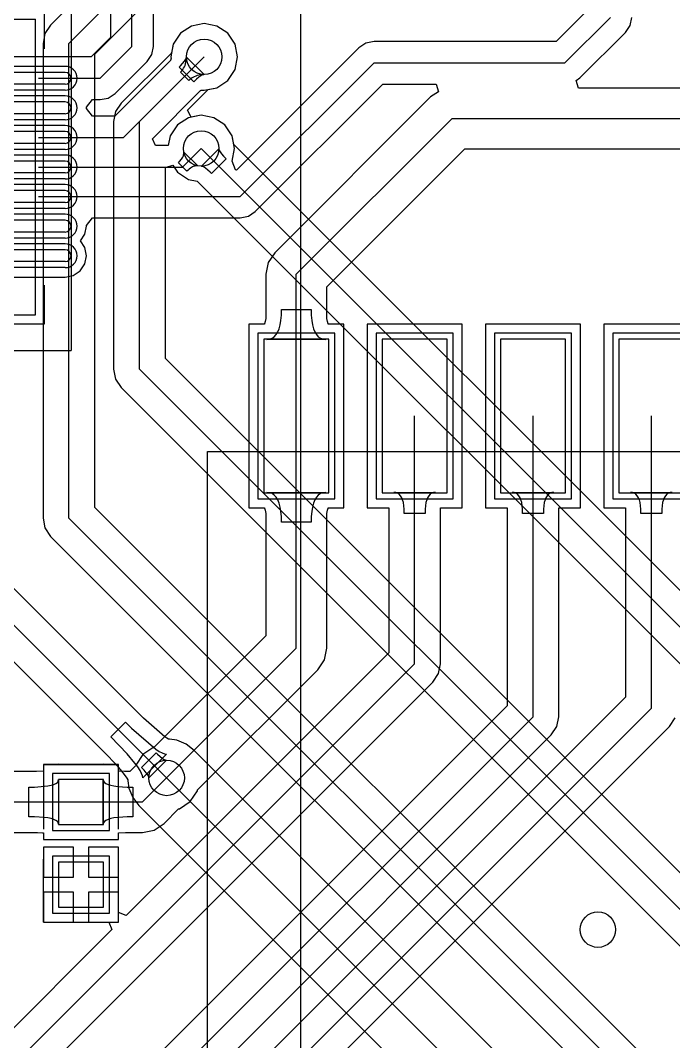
# Model space of a CAD drawing. Header units: millimetres. Extents: x 79 to 123, y 34 to 143.
# Drawn here: x 97.45 to 108.49, y 88.38 to 105.65 of the extents above; entities that cross this region are included whole.
import ezdxf

# ---------------------------------------------------------------- set-up
doc = ezdxf.new("R2010")
doc.units = ezdxf.units.MM
for name, color, linetype in [('BottomLayer', 5, 'Continuous'), ('BottomOverlay', 54, 'Continuous'), ('Mechanical13', 56, 'Continuous'), ('Mechanical15', 56, 'Continuous'), ('MultiLayer', 9, 'Continuous'), ('TopLayer', 1, 'Continuous'), ('TopOverlay', 2, 'Continuous'), ('TopPaste', 8, 'Continuous'), ('TopSolder', 216, 'Continuous')]:
    doc.layers.add(name, color=color, linetype=linetype)

# ---------------------------------------------------------------- blocks, each defined once
blk = doc.blocks.new('18650____________B_1')
at = {"layer": 'BottomOverlay'}
blk.add_line((16.054, 22), (76.531, 22), dxfattribs=at)
blk = doc.blocks.new('C0603_14')
at = {"layer": 'TopLayer'}
for p, q in [((-0.356, 0.559), (-0.356, -0.203)), ((0.406, 0.559), (-0.356, 0.559)), ((0.406, -0.203), (0.406, 0.559)), ((1.041, 0.559), (1.041, -0.203)), ((1.803, 0.559), (1.041, 0.559)), ((1.803, -0.203), (1.803, 0.559)), ((-0.356, -0.203), (0.406, -0.203)), ((1.041, -0.203), (1.803, -0.203))]:
    blk.add_line(p, q, dxfattribs=at)
at = {"layer": 'TopOverlay'}
for p, q in [((-0.61, 0.813), (0.457, 0.813)), ((-0.61, 0.813), (-0.61, -0.457)), ((2.032, 0.813), (0.965, 0.813)), ((2.057, 0.813), (2.057, -0.457)), ((-0.61, -0.457), (0.457, -0.457)), ((0.965, -0.457), (2.032, -0.457))]:
    blk.add_line(p, q, dxfattribs=at)
at = {"layer": 'TopPaste'}
for p, q in [((-0.356, 0.559), (-0.356, -0.203)), ((0.406, 0.559), (-0.356, 0.559)), ((0.406, -0.203), (0.406, 0.559)), ((1.041, 0.559), (1.041, -0.203)), ((1.803, 0.559), (1.041, 0.559)), ((1.803, -0.203), (1.803, 0.559)), ((-0.356, -0.203), (0.406, -0.203)), ((1.041, -0.203), (1.803, -0.203))]:
    blk.add_line(p, q, dxfattribs=at)
at = {"layer": 'TopSolder'}
for p, q in [((-0.457, 0.66), (-0.457, -0.305)), ((0.508, 0.66), (-0.457, 0.66)), ((0.508, -0.305), (0.508, 0.66)), ((0.94, 0.66), (0.94, -0.305)), ((1.905, 0.66), (0.94, 0.66)), ((1.905, -0.305), (1.905, 0.66)), ((-0.457, -0.305), (0.508, -0.305)), ((0.94, -0.305), (1.905, -0.305))]:
    blk.add_line(p, q, dxfattribs=at)
blk = doc.blocks.new('ESP_07_54')
at = {"layer": 'TopLayer'}
for p, q in [((-2.3, -7.45), (-2.3, -8.55)), ((0.3, -8.55), (0.3, -7.45)), ((-2.3, -8.55), (0.3, -8.55)), ((0.3, -9.45), (-2.3, -9.45)), ((-2.3, -9.45), (-2.3, -10.55)), ((0.3, -10.55), (0.3, -9.45)), ((-2.3, -10.55), (0.3, -10.55)), ((0.3, -11.45), (-2.3, -11.45)), ((-2.3, -11.45), (-2.3, -12.55)), ((0.3, -12.55), (0.3, -11.45)), ((-2.3, -12.55), (0.3, -12.55)), ((0.3, -13.45), (-2.3, -13.45)), ((-2.3, -13.45), (-2.3, -14.55)), ((0.3, -14.55), (0.3, -13.45)), ((-2.3, -14.55), (0.3, -14.55))]:
    blk.add_line(p, q, dxfattribs=at)
at = {"layer": 'TopOverlay'}
for p, q in [((-0.4, -15.5), (-0.4, 5.7)), ((15.6, -15.5), (-0.4, -15.5))]:
    blk.add_line(p, q, dxfattribs=at)
at = {"layer": 'TopPaste'}
for p, q in [((-2.3, -7.45), (-2.3, -8.55)), ((0.3, -8.55), (0.3, -7.45)), ((-2.3, -8.55), (0.3, -8.55)), ((0.3, -9.45), (-2.3, -9.45)), ((-2.3, -9.45), (-2.3, -10.55)), ((0.3, -10.55), (0.3, -9.45)), ((-2.3, -10.55), (0.3, -10.55)), ((0.3, -11.45), (-2.3, -11.45)), ((-2.3, -11.45), (-2.3, -12.55)), ((0.3, -12.55), (0.3, -11.45)), ((-2.3, -12.55), (0.3, -12.55)), ((0.3, -13.45), (-2.3, -13.45)), ((-2.3, -13.45), (-2.3, -14.55)), ((0.3, -14.55), (0.3, -13.45)), ((-2.3, -14.55), (0.3, -14.55))]:
    blk.add_line(p, q, dxfattribs=at)
at = {"layer": 'TopSolder'}
for p, q in [((-2.402, -7.348), (-2.402, -8.652)), ((0.402, -8.652), (0.402, -7.348)), ((-2.402, -8.652), (0.402, -8.652)), ((0.402, -9.348), (-2.402, -9.348)), ((-2.402, -9.348), (-2.402, -10.652)), ((0.402, -10.652), (0.402, -9.348)), ((-2.402, -10.652), (0.402, -10.652)), ((0.402, -11.348), (-2.402, -11.348)), ((-2.402, -11.348), (-2.402, -12.652)), ((0.402, -12.652), (0.402, -11.348)), ((-2.402, -12.652), (0.402, -12.652)), ((0.402, -13.348), (-2.402, -13.348)), ((-2.402, -13.348), (-2.402, -14.652)), ((0.402, -14.652), (0.402, -13.348)), ((-2.402, -14.652), (0.402, -14.652))]:
    blk.add_line(p, q, dxfattribs=at)
blk = doc.blocks.new('__2102_59')
at = {"layer": 'Mechanical13'}
for p, q in [((2.5, 2.525), (-2.5, 2.525)), ((-2.5, -2.475), (-2.5, 2.525)), ((2.5, -2.475), (2.5, 2.525)), ((-2.5, -2.475), (2.5, -2.475))]:
    blk.add_line(p, q, dxfattribs=at)
blk.add_circle((-1.6, 1.625), 0.5, dxfattribs=at)
at = {"layer": 'Mechanical15'}
for p, q in [((-3.1, 3.125), (3.1, 3.125)), ((-3.1, -3.075), (-3.1, 3.125)), ((3.1, -3.075), (3.1, 3.125)), ((0, -0.475), (0, 0.525)), ((0.5, 0.025), (-0.5, 0.025)), ((-3.1, -3.075), (3.1, -3.075))]:
    blk.add_line(p, q, dxfattribs=at)
at = {"layer": 'TopLayer'}
for p, q in [((-1.6, 3.025), (-1.6, 2.125)), ((-1.4, 3.025), (-1.4, 2.125)), ((-1.1, 3.025), (-1.1, 2.125)), ((-0.9, 3.025), (-0.9, 2.125)), ((-0.6, 3.025), (-0.6, 2.125)), ((-0.4, 3.025), (-0.4, 2.125)), ((-0.1, 3.025), (-0.1, 2.125)), ((0.1, 3.025), (0.1, 2.125)), ((0.4, 3.025), (0.4, 2.125)), ((0.6, 3.025), (0.6, 2.125)), ((0.9, 3.025), (0.9, 2.125)), ((1.1, 3.025), (1.1, 2.125)), ((1.4, 3.025), (1.4, 2.125)), ((1.6, 3.025), (1.6, 2.125)), ((-3, 1.625), (-2.1, 1.625)), ((2.1, 1.625), (3, 1.625)), ((-3, 1.425), (-2.1, 1.425)), ((-1.5, 1.525), (-1.5, -1.475)), ((1.5, 1.525), (-1.5, 1.525)), ((1.5, -1.475), (1.5, 1.525)), ((2.1, 1.425), (3, 1.425)), ((-3, 1.125), (-2.1, 1.125)), ((2.1, 1.125), (3, 1.125)), ((-3, 0.925), (-2.1, 0.925)), ((2.1, 0.925), (3, 0.925)), ((-3, 0.625), (-2.1, 0.625)), ((2.1, 0.625), (3, 0.625)), ((-3, 0.425), (-2.1, 0.425)), ((2.1, 0.425), (3, 0.425)), ((-3, 0.125), (-2.1, 0.125)), ((2.1, 0.125), (3, 0.125)), ((-3, -0.075), (-2.1, -0.075)), ((2.1, -0.075), (3, -0.075)), ((-3, -0.375), (-2.1, -0.375)), ((2.1, -0.375), (3, -0.375)), ((-3, -0.575), (-2.1, -0.575)), ((2.1, -0.575), (3, -0.575)), ((-3, -0.875), (-2.1, -0.875)), ((2.1, -0.875), (3, -0.875)), ((-3, -1.075), (-2.1, -1.075)), ((2.1, -1.075), (3, -1.075)), ((-3, -1.375), (-2.1, -1.375)), ((2.1, -1.375), (3, -1.375)), ((-1.5, -1.475), (1.5, -1.475)), ((-3, -1.575), (-2.1, -1.575)), ((2.1, -1.575), (3, -1.575)), ((-1.6, -2.075), (-1.6, -2.975)), ((-1.4, -2.075), (-1.4, -2.975)), ((-1.1, -2.075), (-1.1, -2.975)), ((-0.9, -2.075), (-0.9, -2.975)), ((-0.6, -2.075), (-0.6, -2.975)), ((-0.4, -2.075), (-0.4, -2.975)), ((-0.1, -2.075), (-0.1, -2.975)), ((0.1, -2.075), (0.1, -2.975)), ((0.4, -2.075), (0.4, -2.975)), ((0.6, -2.075), (0.6, -2.975)), ((0.9, -2.075), (0.9, -2.975)), ((1.1, -2.075), (1.1, -2.975)), ((1.4, -2.075), (1.4, -2.975)), ((1.6, -2.075), (1.6, -2.975))]:
    blk.add_line(p, q, dxfattribs=at)
for centre, start, end in [((-1.5, 3.025), 0, 180), ((-1, 3.025), 0, 180), ((-0.5, 3.025), 0, 180), ((0, 3.025), 0, 180), ((0.5, 3.025), 0, 180), ((1, 3.025), 0, 180), ((1.5, 3.025), 0, 180), ((-1.5, 2.125), 180, 0), ((-1, 2.125), 180, 0), ((-0.5, 2.125), 180, 0), ((0, 2.125), 180, 0), ((0.5, 2.125), 180, 0), ((1, 2.125), 180, 0), ((1.5, 2.125), 180, 0), ((-3, 1.525), 90, 270), ((-2.1, 1.525), 270, 90), ((2.1, 1.525), 90, 270), ((3, 1.525), 270, 90), ((-3, 1.025), 90, 270), ((-2.1, 1.025), 270, 90), ((2.1, 1.025), 90, 270), ((3, 1.025), 270, 90), ((-3, 0.525), 90, 270), ((-2.1, 0.525), 270, 90), ((2.1, 0.525), 90, 270), ((3, 0.525), 270, 90), ((-3, 0.025), 90, 270), ((-2.1, 0.025), 270, 90), ((2.1, 0.025), 90, 270), ((3, 0.025), 270, 90), ((-3, -0.475), 90, 270), ((-2.1, -0.475), 270, 90), ((2.1, -0.475), 90, 270), ((3, -0.475), 270, 90), ((-3, -0.975), 90, 270), ((-2.1, -0.975), 270, 90), ((2.1, -0.975), 90, 270), ((3, -0.975), 270, 90), ((-3, -1.475), 90, 270), ((-2.1, -1.475), 270, 90), ((2.1, -1.475), 90, 270), ((3, -1.475), 270, 90), ((-1.5, -2.075), 0, 180), ((-1, -2.075), 0, 180), ((-0.5, -2.075), 0, 180), ((0, -2.075), 0, 180), ((0.5, -2.075), 0, 180), ((1, -2.075), 0, 180), ((1.5, -2.075), 0, 180), ((-1.5, -2.975), 180, 0), ((-1, -2.975), 180, 0), ((-0.5, -2.975), 180, 0), ((0, -2.975), 180, 0), ((0.5, -2.975), 180, 0), ((1, -2.975), 180, 0), ((1.5, -2.975), 180, 0)]:
    blk.add_arc(centre, 0.1, start, end, dxfattribs=at)
at = {"layer": 'TopOverlay'}
for p, q in [((-2, 2.675), (-2.65, 2.675)), ((-2.65, 2.025), (-2.65, 2.675)), ((2.65, 2.675), (2, 2.675)), ((2.65, 2.025), (2.65, 2.675)), ((-2.65, -2.625), (-2.65, -1.975)), ((2.65, -2.625), (2.65, -1.975)), ((-2, -2.625), (-2.65, -2.625)), ((2.65, -2.625), (2, -2.625))]:
    blk.add_line(p, q, dxfattribs=at)
blk.add_circle((-3.3, 2.525), 0.125, dxfattribs=at)
at = {"layer": 'TopPaste'}
for p, q in [((-1.6, 3.025), (-1.6, 2.125)), ((-1.4, 3.025), (-1.4, 2.125)), ((-1.1, 3.025), (-1.1, 2.125)), ((-0.9, 3.025), (-0.9, 2.125)), ((-0.6, 3.025), (-0.6, 2.125)), ((-0.4, 3.025), (-0.4, 2.125)), ((-0.1, 3.025), (-0.1, 2.125)), ((0.1, 3.025), (0.1, 2.125)), ((0.4, 3.025), (0.4, 2.125)), ((0.6, 3.025), (0.6, 2.125)), ((0.9, 3.025), (0.9, 2.125)), ((1.1, 3.025), (1.1, 2.125)), ((1.4, 3.025), (1.4, 2.125)), ((1.6, 3.025), (1.6, 2.125)), ((-3, 1.625), (-2.1, 1.625)), ((2.1, 1.625), (3, 1.625)), ((-3, 1.425), (-2.1, 1.425)), ((-1.5, 1.525), (-1.5, -1.475)), ((1.5, 1.525), (-1.5, 1.525)), ((1.5, -1.475), (1.5, 1.525)), ((2.1, 1.425), (3, 1.425)), ((-3, 1.125), (-2.1, 1.125)), ((2.1, 1.125), (3, 1.125)), ((-3, 0.925), (-2.1, 0.925)), ((2.1, 0.925), (3, 0.925)), ((-3, 0.625), (-2.1, 0.625)), ((2.1, 0.625), (3, 0.625)), ((-3, 0.425), (-2.1, 0.425)), ((2.1, 0.425), (3, 0.425)), ((-3, 0.125), (-2.1, 0.125)), ((2.1, 0.125), (3, 0.125)), ((-3, -0.075), (-2.1, -0.075)), ((2.1, -0.075), (3, -0.075)), ((-3, -0.375), (-2.1, -0.375)), ((2.1, -0.375), (3, -0.375)), ((-3, -0.575), (-2.1, -0.575)), ((2.1, -0.575), (3, -0.575)), ((-3, -0.875), (-2.1, -0.875)), ((2.1, -0.875), (3, -0.875)), ((-3, -1.075), (-2.1, -1.075)), ((2.1, -1.075), (3, -1.075)), ((-3, -1.375), (-2.1, -1.375)), ((2.1, -1.375), (3, -1.375)), ((-1.5, -1.475), (1.5, -1.475)), ((-3, -1.575), (-2.1, -1.575)), ((2.1, -1.575), (3, -1.575)), ((-1.6, -2.075), (-1.6, -2.975)), ((-1.4, -2.075), (-1.4, -2.975)), ((-1.1, -2.075), (-1.1, -2.975)), ((-0.9, -2.075), (-0.9, -2.975)), ((-0.6, -2.075), (-0.6, -2.975)), ((-0.4, -2.075), (-0.4, -2.975)), ((-0.1, -2.075), (-0.1, -2.975)), ((0.1, -2.075), (0.1, -2.975)), ((0.4, -2.075), (0.4, -2.975)), ((0.6, -2.075), (0.6, -2.975)), ((0.9, -2.075), (0.9, -2.975)), ((1.1, -2.075), (1.1, -2.975)), ((1.4, -2.075), (1.4, -2.975)), ((1.6, -2.075), (1.6, -2.975))]:
    blk.add_line(p, q, dxfattribs=at)
for centre, start, end in [((-1.5, 3.025), 0, 180), ((-1, 3.025), 0, 180), ((-0.5, 3.025), 0, 180), ((0, 3.025), 0, 180), ((0.5, 3.025), 0, 180), ((1, 3.025), 0, 180), ((1.5, 3.025), 0, 180), ((-1.5, 2.125), 180, 0), ((-1, 2.125), 180, 0), ((-0.5, 2.125), 180, 0), ((0, 2.125), 180, 0), ((0.5, 2.125), 180, 0), ((1, 2.125), 180, 0), ((1.5, 2.125), 180, 0), ((-3, 1.525), 90, 270), ((-2.1, 1.525), 270, 90), ((2.1, 1.525), 90, 270), ((3, 1.525), 270, 90), ((-3, 1.025), 90, 270), ((-2.1, 1.025), 270, 90), ((2.1, 1.025), 90, 270), ((3, 1.025), 270, 90), ((-3, 0.525), 90, 270), ((-2.1, 0.525), 270, 90), ((2.1, 0.525), 90, 270), ((3, 0.525), 270, 90), ((-3, 0.025), 90, 270), ((-2.1, 0.025), 270, 90), ((2.1, 0.025), 90, 270), ((3, 0.025), 270, 90), ((-3, -0.475), 90, 270), ((-2.1, -0.475), 270, 90), ((2.1, -0.475), 90, 270), ((3, -0.475), 270, 90), ((-3, -0.975), 90, 270), ((-2.1, -0.975), 270, 90), ((2.1, -0.975), 90, 270), ((3, -0.975), 270, 90), ((-3, -1.475), 90, 270), ((-2.1, -1.475), 270, 90), ((2.1, -1.475), 90, 270), ((3, -1.475), 270, 90), ((-1.5, -2.075), 0, 180), ((-1, -2.075), 0, 180), ((-0.5, -2.075), 0, 180), ((0, -2.075), 0, 180), ((0.5, -2.075), 0, 180), ((1, -2.075), 0, 180), ((1.5, -2.075), 0, 180), ((-1.5, -2.975), 180, 0), ((-1, -2.975), 180, 0), ((-0.5, -2.975), 180, 0), ((0, -2.975), 180, 0), ((0.5, -2.975), 180, 0), ((1, -2.975), 180, 0), ((1.5, -2.975), 180, 0)]:
    blk.add_arc(centre, 0.1, start, end, dxfattribs=at)
at = {"layer": 'TopSolder'}
for p, q in [((-1.702, 3.025), (-1.702, 2.125)), ((-1.298, 3.025), (-1.298, 2.125)), ((-1.202, 3.025), (-1.202, 2.125)), ((-0.798, 3.025), (-0.798, 2.125)), ((-0.702, 3.025), (-0.702, 2.125)), ((-0.298, 3.025), (-0.298, 2.125)), ((-0.202, 3.025), (-0.202, 2.125)), ((0.202, 3.025), (0.202, 2.125)), ((0.298, 3.025), (0.298, 2.125)), ((0.702, 3.025), (0.702, 2.125)), ((0.798, 3.025), (0.798, 2.125)), ((1.202, 3.025), (1.202, 2.125)), ((1.298, 3.025), (1.298, 2.125)), ((1.702, 3.025), (1.702, 2.125)), ((-3, 1.727), (-2.1, 1.727)), ((2.1, 1.727), (3, 1.727)), ((-1.602, 1.627), (-1.602, -1.576)), ((1.602, 1.627), (-1.602, 1.627)), ((1.602, -1.576), (1.602, 1.627)), ((-3, 1.324), (-2.1, 1.324)), ((-3, 1.227), (-2.1, 1.227)), ((2.1, 1.324), (3, 1.324)), ((2.1, 1.227), (3, 1.227)), ((-3, 0.824), (-2.1, 0.824)), ((-3, 0.727), (-2.1, 0.727)), ((2.1, 0.824), (3, 0.824)), ((2.1, 0.727), (3, 0.727)), ((-3, 0.324), (-2.1, 0.324)), ((-3, 0.227), (-2.1, 0.227)), ((2.1, 0.324), (3, 0.324)), ((2.1, 0.227), (3, 0.227)), ((-3, -0.176), (-2.1, -0.176)), ((-3, -0.273), (-2.1, -0.273)), ((2.1, -0.176), (3, -0.176)), ((2.1, -0.273), (3, -0.273)), ((-3, -0.676), (-2.1, -0.676)), ((2.1, -0.676), (3, -0.676)), ((-3, -0.773), (-2.1, -0.773)), ((2.1, -0.773), (3, -0.773)), ((-3, -1.176), (-2.1, -1.176)), ((2.1, -1.176), (3, -1.176)), ((-3, -1.273), (-2.1, -1.273)), ((2.1, -1.273), (3, -1.273)), ((-3, -1.676), (-2.1, -1.676)), ((-1.602, -1.576), (1.602, -1.576)), ((2.1, -1.676), (3, -1.676)), ((-1.702, -2.075), (-1.702, -2.975)), ((-1.298, -2.075), (-1.298, -2.975)), ((-1.202, -2.075), (-1.202, -2.975)), ((-0.798, -2.075), (-0.798, -2.975)), ((-0.702, -2.075), (-0.702, -2.975)), ((-0.298, -2.075), (-0.298, -2.975)), ((-0.202, -2.075), (-0.202, -2.975)), ((0.202, -2.075), (0.202, -2.975)), ((0.298, -2.075), (0.298, -2.975)), ((0.702, -2.075), (0.702, -2.975)), ((0.798, -2.075), (0.798, -2.975)), ((1.202, -2.075), (1.202, -2.975)), ((1.298, -2.075), (1.298, -2.975)), ((1.702, -2.075), (1.702, -2.975))]:
    blk.add_line(p, q, dxfattribs=at)
for centre, start, end in [((-1.5, 3.025), 0, 180), ((-1, 3.025), 0, 180), ((-0.5, 3.025), 0, 180), ((0, 3.025), 0, 180), ((0.5, 3.025), 0, 180), ((1, 3.025), 0, 180), ((1.5, 3.025), 0, 180), ((-1.5, 2.125), 180, 0), ((-1, 2.125), 180, 0), ((-0.5, 2.125), 180, 0), ((0, 2.125), 180, 0), ((0.5, 2.125), 180, 0), ((1, 2.125), 180, 0), ((1.5, 2.125), 180, 0), ((-3, 1.525), 90, 270), ((-2.1, 1.525), 270, 90), ((2.1, 1.525), 90, 270), ((3, 1.525), 270, 90), ((-3, 1.025), 90, 270), ((-2.1, 1.025), 270, 90), ((2.1, 1.025), 90, 270), ((3, 1.025), 270, 90), ((-3, 0.525), 90, 270), ((-2.1, 0.525), 270, 90), ((2.1, 0.525), 90, 270), ((3, 0.525), 270, 90), ((-3, 0.025), 90, 270), ((-2.1, 0.025), 270, 90), ((2.1, 0.025), 90, 270), ((3, 0.025), 270, 90), ((-3, -0.475), 90, 270), ((-2.1, -0.475), 270, 90), ((2.1, -0.475), 90, 270), ((3, -0.475), 270, 90), ((-3, -0.975), 90, 270), ((-2.1, -0.975), 270, 90), ((2.1, -0.975), 90, 270), ((3, -0.975), 270, 90), ((-3, -1.475), 90, 270), ((-2.1, -1.475), 270, 90), ((2.1, -1.475), 90, 270), ((3, -1.475), 270, 90), ((-1.5, -2.075), 0, 180), ((-1, -2.075), 0, 180), ((-0.5, -2.075), 0, 180), ((0, -2.075), 0, 180), ((0.5, -2.075), 0, 180), ((1, -2.075), 0, 180), ((1.5, -2.075), 0, 180), ((-1.5, -2.975), 180, 0), ((-1, -2.975), 180, 0), ((-0.5, -2.975), 180, 0), ((0, -2.975), 180, 0), ((0.5, -2.975), 180, 0), ((1, -2.975), 180, 0), ((1.5, -2.975), 180, 0)]:
    blk.add_arc(centre, 0.202, start, end, dxfattribs=at)

msp = doc.modelspace()

# ---------------------------------------------------------------- linework, layer by layer
at = {"layer": 'BottomLayer'}
for p, q in [((99.664, 107.267), (97.963, 105.567)), ((98.273, 105.258), (100.228, 107.213)), ((98.71, 105.076), (100.295, 106.661)), ((97.963, 105.567), (97.868, 105.425)), ((100.342, 105.551), (100.159, 105.428)), ((100.559, 105.594), (100.342, 105.551)), ((100.775, 105.551), (100.559, 105.594)), ((100.958, 105.428), (100.775, 105.551)), ((97.868, 105.425), (97.835, 105.258)), ((100.159, 105.428), (100.037, 105.245)), ((101.08, 105.245), (100.958, 105.428)), ((97.835, 105.258), (97.835, 97.231)), ((98.273, 97.231), (98.273, 105.258)), ((100.037, 105.245), (100.008, 105.099)), ((101.123, 105.029), (101.08, 105.245)), ((98.71, 97.412), (98.71, 105.076)), ((99.994, 105.083), (99.157, 104.246)), ((99.466, 103.937), (100.559, 105.029)), ((100.008, 105.099), (99.994, 105.083)), ((100.239, 104.975), (100.248, 104.99)), ((100.248, 104.99), (100.254, 105.003)), ((100.254, 105.003), (100.257, 105.015)), ((100.257, 105.015), (100.259, 105.026)), ((100.259, 105.026), (100.556, 104.729)), ((101.08, 104.813), (101.123, 105.029)), ((100.135, 104.853), (100.159, 104.877)), ((100.383, 104.606), (100.135, 104.853)), ((100.159, 104.877), (100.228, 104.958)), ((100.228, 104.958), (100.239, 104.975)), ((100.958, 104.63), (101.08, 104.813)), ((100.429, 104.65), (100.383, 104.606)), ((100.47, 104.685), (100.429, 104.65)), ((100.488, 104.698), (100.47, 104.685)), ((100.504, 104.71), (100.488, 104.698)), ((100.519, 104.718), (100.504, 104.71)), ((100.533, 104.724), (100.519, 104.718)), ((100.545, 104.728), (100.533, 104.724)), ((100.556, 104.729), (100.545, 104.728)), ((100.276, 104.128), (100.625, 104.477)), ((100.625, 104.477), (100.626, 104.478)), ((100.626, 104.478), (100.775, 104.507)), ((100.775, 104.507), (100.958, 104.63)), ((99.157, 104.246), (99.062, 104.104)), ((100.339, 104.011), (100.276, 104.128)), ((99.062, 104.104), (99.029, 103.937)), ((100.508, 104.044), (100.339, 104.011)), ((100.724, 104.001), (100.508, 104.044)), ((100.907, 103.879), (100.724, 104.001)), ((99.029, 103.937), (99.029, 99.746)), ((99.466, 99.746), (99.466, 103.937)), ((101.03, 103.696), (100.907, 103.879)), ((101.059, 103.547), (101.03, 103.696)), ((100.508, 103.48), (116.154, 87.833)), ((100.511, 103.18), (100.808, 103.477)), ((100.808, 103.477), (100.809, 103.466)), ((100.809, 103.466), (100.813, 103.454)), ((100.813, 103.454), (100.819, 103.44)), ((100.819, 103.44), (100.827, 103.425)), ((100.827, 103.425), (100.838, 103.409)), ((101.06, 103.546), (101.059, 103.547)), ((116.463, 88.142), (101.06, 103.546)), ((100.931, 103.304), (100.684, 103.056)), ((100.838, 103.409), (100.852, 103.391)), ((100.852, 103.391), (100.887, 103.35)), ((100.887, 103.35), (100.931, 103.304)), ((99.904, 103.158), (100.031, 103.196)), ((99.904, 99.927), (99.904, 103.158)), ((100.031, 103.196), (100.108, 103.08)), ((100.108, 103.08), (100.292, 102.958)), ((100.521, 103.178), (100.511, 103.18)), ((100.533, 103.175), (100.521, 103.178)), ((100.547, 103.169), (100.533, 103.175)), ((100.562, 103.16), (100.547, 103.169)), ((100.579, 103.149), (100.562, 103.16)), ((100.66, 103.08), (100.579, 103.149)), ((100.684, 103.056), (100.66, 103.08)), ((100.292, 102.958), (100.438, 102.929)), ((100.438, 102.929), (100.454, 102.915)), ((100.454, 102.915), (115.717, 87.652)), ((99.534, 93.845), (93.249, 100.13)), ((92.812, 99.949), (99.924, 92.837)), ((114.533, 85.298), (99.904, 99.927)), ((92.502, 99.64), (98.892, 93.25)), ((99.029, 99.746), (99.062, 99.578)), ((99.466, 99.746), (114.224, 84.988)), ((99.062, 99.578), (99.157, 99.437)), ((99.157, 99.437), (113.786, 84.807)), ((108.361, 87.761), (98.71, 97.412)), ((97.835, 97.231), (97.868, 97.064)), ((98.273, 97.231), (108.052, 87.452)), ((97.868, 97.064), (97.963, 96.922)), ((97.963, 96.922), (107.614, 87.271)), ((98.98, 93.533), (99.227, 93.781)), ((99.227, 93.781), (99.332, 93.677)), ((99.896, 93.531), (99.534, 93.845)), ((99.332, 93.677), (99.739, 93.324)), ((99.257, 93.242), (98.98, 93.533)), ((99.93, 93.508), (99.896, 93.531)), ((99.956, 93.494), (99.93, 93.508)), ((99.957, 93.494), (99.956, 93.494)), ((99.964, 93.493), (99.957, 93.494)), ((99.971, 93.49), (99.964, 93.493)), ((100.094, 93.474), (99.971, 93.49)), ((100.253, 93.408), (100.094, 93.474)), ((98.892, 93.25), (99.064, 93.069)), ((99.388, 93.087), (99.257, 93.242)), ((99.5, 93.013), (99.748, 93.26)), ((99.739, 93.324), (99.797, 93.286)), ((99.748, 93.26), (99.772, 93.237)), ((99.797, 93.286), (99.847, 93.259)), ((99.847, 93.259), (99.889, 93.242)), ((99.889, 93.242), (99.924, 93.237)), ((100.39, 93.303), (100.253, 93.408)), ((105.8, 87.893), (100.39, 93.303)), ((99.064, 93.069), (99.185, 92.926)), ((99.437, 93.022), (99.388, 93.087)), ((99.924, 93.237), (99.524, 92.837)), ((99.921, 93.137), (99.624, 92.84)), ((99.772, 93.237), (99.853, 93.168)), ((99.853, 93.168), (99.869, 93.156)), ((99.869, 93.156), (99.884, 93.148)), ((99.884, 93.148), (99.898, 93.142)), ((99.898, 93.142), (99.91, 93.138)), ((99.91, 93.138), (99.921, 93.137)), ((99.185, 92.926), (99.224, 92.873)), ((99.475, 92.964), (99.437, 93.022)), ((99.502, 92.914), (99.475, 92.964)), ((99.545, 92.966), (99.5, 93.013)), ((99.518, 92.871), (99.502, 92.914)), ((99.579, 92.926), (99.545, 92.966)), ((99.593, 92.908), (99.579, 92.926)), ((99.604, 92.891), (99.593, 92.908)), ((99.224, 92.873), (99.252, 92.831)), ((99.252, 92.831), (99.266, 92.805)), ((99.266, 92.805), (99.267, 92.804)), ((99.267, 92.804), (99.268, 92.796)), ((99.268, 92.796), (99.27, 92.79)), ((99.27, 92.79), (99.286, 92.666)), ((99.524, 92.837), (99.518, 92.871)), ((99.613, 92.876), (99.604, 92.891)), ((99.619, 92.863), (99.613, 92.876)), ((99.622, 92.851), (99.619, 92.863)), ((99.624, 92.84), (99.622, 92.851)), ((99.924, 92.837), (105.334, 87.427)), ((99.286, 92.666), (99.352, 92.507)), ((99.352, 92.507), (99.457, 92.371)), ((99.457, 92.371), (104.674, 87.154))]:
    msp.add_line(p, q, dxfattribs=at)
for centre in [(100.559, 105.029), (100.508, 103.48), (99.924, 92.837), (107.213, 90.272)]:
    msp.add_circle(centre, 0.3, dxfattribs=at)
at = {"layer": 'MultiLayer'}
for centre in [(100.559, 105.029), (100.508, 103.48), (99.924, 92.837), (107.213, 90.272)]:
    msp.add_circle(centre, 0.3, dxfattribs=at)
at = {"layer": 'TopLayer'}
for p, q in [((98.978, 107.518), (98.978, 105.356)), ((99.339, 105.207), (99.339, 107.518)), ((99.7, 105.207), (99.7, 106.778)), ((106.993, 105.776), (106.505, 105.288)), ((106.655, 104.927), (107.424, 105.697)), ((107.758, 105.559), (107.785, 105.697)), ((100.342, 105.551), (100.159, 105.428)), ((100.559, 105.594), (100.342, 105.551)), ((100.775, 105.551), (100.559, 105.594)), ((100.958, 105.428), (100.775, 105.551)), ((107.68, 105.442), (107.758, 105.559)), ((98.978, 105.356), (98.65, 105.028)), ((100.159, 105.428), (100.037, 105.245)), ((101.08, 105.245), (100.958, 105.428)), ((106.91, 104.672), (107.68, 105.442)), ((98.799, 104.667), (99.339, 105.207)), ((99.673, 105.069), (99.7, 105.207)), ((100.037, 105.245), (99.994, 105.029)), ((101.123, 105.029), (101.08, 105.245)), ((103.174, 105.183), (101.107, 103.116)), ((103.291, 105.261), (103.174, 105.183)), ((103.429, 105.288), (103.291, 105.261)), ((106.505, 105.288), (103.429, 105.288)), ((98.65, 105.028), (97.309, 105.028)), ((99.196, 103.667), (100.559, 105.029)), ((99.595, 104.952), (99.673, 105.069)), ((99.993, 104.979), (99.991, 104.974)), ((99.995, 104.985), (99.993, 104.979)), ((99.994, 105.029), (99.999, 105.004)), ((99.997, 104.992), (99.995, 104.985)), ((99.998, 105), (99.997, 104.992)), ((99.999, 105.004), (99.998, 105)), ((100.255, 104.967), (100.258, 104.996)), ((100.258, 104.996), (100.259, 105.026)), ((100.259, 105.026), (100.556, 104.729)), ((101.08, 104.813), (101.123, 105.029)), ((99.988, 104.969), (99.047, 104.028)), ((99.055, 104.412), (99.595, 104.952)), ((99.989, 104.97), (99.988, 104.969)), ((99.991, 104.974), (99.989, 104.97)), ((100.18, 104.793), (100.196, 104.814)), ((100.196, 104.814), (100.211, 104.837)), ((100.211, 104.837), (100.224, 104.861)), ((100.224, 104.861), (100.235, 104.886)), ((100.235, 104.886), (100.244, 104.911)), ((100.244, 104.911), (100.25, 104.938)), ((100.25, 104.938), (100.255, 104.967)), ((100.958, 104.63), (101.08, 104.813)), ((101.168, 102.667), (103.429, 104.927)), ((103.429, 104.927), (106.655, 104.927)), ((97.759, 104.667), (98.799, 104.667)), ((100.161, 104.772), (100.18, 104.793)), ((100.302, 104.631), (100.161, 104.772)), ((100.322, 104.65), (100.302, 104.631)), ((100.344, 104.667), (100.322, 104.65)), ((100.367, 104.682), (100.344, 104.667)), ((100.39, 104.694), (100.367, 104.682)), ((100.415, 104.705), (100.39, 104.694)), ((100.441, 104.714), (100.415, 104.705)), ((100.468, 104.721), (100.441, 104.714)), ((100.496, 104.726), (100.468, 104.721)), ((100.525, 104.728), (100.496, 104.726)), ((100.556, 104.729), (100.525, 104.728)), ((106.844, 104.628), (106.91, 104.672)), ((100.5, 104.459), (100.504, 104.461)), ((100.504, 104.461), (100.509, 104.464)), ((100.509, 104.464), (100.514, 104.465)), ((100.514, 104.465), (100.521, 104.467)), ((100.521, 104.467), (100.53, 104.469)), ((100.53, 104.469), (100.534, 104.469)), ((100.534, 104.469), (100.559, 104.464)), ((100.559, 104.464), (100.775, 104.507)), ((100.775, 104.507), (100.958, 104.63)), ((101.423, 102.412), (103.578, 104.566)), ((103.578, 104.566), (104.48, 104.566)), ((104.48, 104.566), (104.519, 104.439)), ((106.883, 104.501), (106.844, 104.628)), ((108.926, 104.501), (106.883, 104.501)), ((98.568, 104.179), (98.672, 104.306)), ((98.672, 104.306), (98.799, 104.306)), ((98.799, 104.306), (98.938, 104.333)), ((98.938, 104.333), (99.055, 104.412)), ((99.685, 103.645), (100.498, 104.458)), ((100.498, 104.458), (100.5, 104.459)), ((104.386, 104.351), (101.752, 101.717)), ((104.519, 104.439), (104.386, 104.351)), ((98.57, 104.167), (98.568, 104.179)), ((98.568, 104.155), (98.57, 104.167)), ((98.672, 104.028), (98.568, 104.155)), ((99.047, 104.028), (98.672, 104.028)), ((100.292, 104.001), (100.108, 103.879)), ((100.508, 104.044), (100.292, 104.001)), ((100.724, 104.001), (100.508, 104.044)), ((100.907, 103.879), (100.724, 104.001)), ((102.116, 101.354), (104.75, 103.988)), ((104.75, 103.988), (109.677, 103.988)), ((100.108, 103.879), (99.986, 103.696)), ((101.03, 103.696), (100.907, 103.879)), ((97.759, 103.667), (99.196, 103.667)), ((99.734, 103.528), (99.685, 103.645)), ((99.986, 103.696), (99.953, 103.528)), ((101.073, 103.48), (101.03, 103.696)), ((99.953, 103.528), (99.734, 103.528)), ((100.195, 103.167), (100.508, 103.48)), ((101.03, 103.263), (101.073, 103.48)), ((102.629, 101.141), (104.962, 103.474)), ((104.962, 103.474), (108.943, 103.474)), ((100.124, 103.238), (100.144, 103.258)), ((100.144, 103.258), (100.176, 103.298)), ((100.176, 103.298), (100.189, 103.317)), ((100.189, 103.317), (100.199, 103.336)), ((100.199, 103.336), (100.207, 103.354)), ((100.207, 103.354), (100.212, 103.371)), ((100.212, 103.371), (100.215, 103.388)), ((100.216, 103.405), (100.214, 103.42)), ((100.214, 103.42), (100.449, 103.186)), ((100.215, 103.388), (100.216, 103.405)), ((101.087, 103.12), (101.03, 103.263)), ((101.03, 103.263), (101.03, 103.263)), ((97.759, 103.167), (100.195, 103.167)), ((100.266, 103.096), (100.124, 103.238)), ((100.286, 103.116), (100.266, 103.096)), ((100.307, 103.133), (100.286, 103.116)), ((100.326, 103.148), (100.307, 103.133)), ((100.345, 103.161), (100.326, 103.148)), ((100.364, 103.171), (100.345, 103.161)), ((100.382, 103.179), (100.364, 103.171)), ((100.399, 103.184), (100.382, 103.179)), ((100.416, 103.187), (100.399, 103.184)), ((100.433, 103.187), (100.416, 103.187)), ((100.449, 103.186), (100.433, 103.187)), ((101.107, 103.116), (101.087, 103.12)), ((97.759, 102.667), (101.168, 102.667)), ((101.306, 102.333), (101.423, 102.412)), ((98.568, 102.179), (98.672, 102.306)), ((98.672, 102.306), (101.168, 102.306)), ((101.168, 102.306), (101.306, 102.333)), ((98.543, 102.029), (98.57, 102.167)), ((98.57, 102.167), (98.568, 102.179)), ((98.468, 101.917), (98.543, 102.029)), ((98.543, 101.805), (98.468, 101.917)), ((98.57, 101.667), (98.543, 101.805)), ((101.752, 101.717), (101.641, 101.55)), ((98.464, 101.412), (98.543, 101.529)), ((98.543, 101.529), (98.57, 101.667)), ((101.641, 101.55), (101.602, 101.354)), ((98.347, 101.333), (98.464, 101.412)), ((101.602, 101.354), (101.602, 100.644)), ((102.116, 98.958), (102.116, 101.354)), ((97.309, 101.306), (98.209, 101.306)), ((98.209, 101.306), (98.347, 101.333)), ((102.629, 100.644), (102.629, 101.141)), ((101.863, 100.66), (101.866, 100.755)), ((101.866, 100.755), (102.366, 100.755)), ((102.366, 100.755), (102.368, 100.66)), ((101.578, 100.512), (101.312, 100.512)), ((101.312, 100.512), (101.312, 97.404)), ((101.58, 100.516), (101.578, 100.512)), ((101.59, 100.554), (101.58, 100.516)), ((101.598, 100.607), (101.59, 100.554)), ((101.602, 100.644), (101.598, 100.607)), ((101.826, 100.433), (101.843, 100.499)), ((101.843, 100.499), (101.856, 100.574)), ((101.856, 100.574), (101.863, 100.66)), ((102.368, 100.66), (102.376, 100.574)), ((102.376, 100.574), (102.388, 100.499)), ((102.388, 100.499), (102.406, 100.433)), ((102.633, 100.607), (102.629, 100.644)), ((102.642, 100.554), (102.633, 100.607)), ((102.652, 100.516), (102.642, 100.554)), ((102.653, 100.512), (102.652, 100.516)), ((102.92, 100.512), (102.653, 100.512)), ((102.92, 97.404), (102.92, 100.512)), ((104.92, 100.512), (103.312, 100.512)), ((103.312, 100.512), (103.312, 97.404)), ((104.92, 97.404), (104.92, 100.512)), ((106.92, 100.512), (105.312, 100.512)), ((105.312, 100.512), (105.312, 97.404)), ((106.92, 97.404), (106.92, 100.512)), ((108.92, 100.512), (107.312, 100.512)), ((107.312, 100.512), (107.312, 97.404)), ((101.743, 100.298), (101.776, 100.333)), ((101.776, 100.333), (101.803, 100.378)), ((101.803, 100.378), (101.826, 100.433)), ((102.406, 100.433), (102.428, 100.378)), ((102.428, 100.378), (102.456, 100.333)), ((102.456, 100.333), (102.488, 100.298)), ((101.616, 100.252), (101.663, 100.257)), ((102.616, 100.252), (101.616, 100.252)), ((101.663, 100.257), (101.706, 100.272)), ((101.706, 100.272), (101.743, 100.298)), ((102.488, 100.298), (102.526, 100.272)), ((102.526, 100.272), (102.568, 100.257)), ((102.568, 100.257), (102.616, 100.252)), ((102.116, 95.029), (102.116, 98.958)), ((104.116, 94.768), (104.116, 98.958)), ((106.116, 93.873), (106.116, 98.958)), ((108.116, 94.019), (108.116, 98.958)), ((101.663, 97.659), (101.616, 97.664)), ((101.616, 97.664), (102.616, 97.664)), ((101.706, 97.644), (101.663, 97.659)), ((101.743, 97.619), (101.706, 97.644)), ((101.776, 97.584), (101.743, 97.619)), ((101.803, 97.539), (101.776, 97.584)), ((102.456, 97.584), (102.428, 97.539)), ((102.488, 97.619), (102.456, 97.584)), ((102.526, 97.644), (102.488, 97.619)), ((102.568, 97.659), (102.526, 97.644)), ((102.616, 97.664), (102.568, 97.659)), ((103.799, 97.661), (103.766, 97.664)), ((103.766, 97.664), (104.466, 97.664)), ((103.829, 97.65), (103.799, 97.661)), ((103.855, 97.633), (103.829, 97.65)), ((103.878, 97.608), (103.855, 97.633)), ((103.897, 97.576), (103.878, 97.608)), ((103.913, 97.537), (103.897, 97.576)), ((104.334, 97.576), (104.319, 97.537)), ((104.354, 97.608), (104.334, 97.576)), ((104.376, 97.633), (104.354, 97.608)), ((104.403, 97.65), (104.376, 97.633)), ((104.432, 97.661), (104.403, 97.65)), ((104.466, 97.664), (104.432, 97.661)), ((105.799, 97.661), (105.766, 97.664)), ((105.766, 97.664), (106.466, 97.664)), ((105.829, 97.65), (105.799, 97.661)), ((105.855, 97.633), (105.829, 97.65)), ((105.878, 97.608), (105.855, 97.633)), ((105.897, 97.576), (105.878, 97.608)), ((105.913, 97.537), (105.897, 97.576)), ((106.334, 97.576), (106.319, 97.537)), ((106.354, 97.608), (106.334, 97.576)), ((106.376, 97.633), (106.354, 97.608)), ((106.403, 97.65), (106.376, 97.633)), ((106.432, 97.661), (106.403, 97.65)), ((106.466, 97.664), (106.432, 97.661)), ((107.799, 97.661), (107.766, 97.664)), ((107.766, 97.664), (108.466, 97.664)), ((107.829, 97.65), (107.799, 97.661)), ((107.855, 97.633), (107.829, 97.65)), ((107.878, 97.608), (107.855, 97.633)), ((107.897, 97.576), (107.878, 97.608)), ((107.913, 97.537), (107.897, 97.576)), ((108.334, 97.576), (108.319, 97.537)), ((108.354, 97.608), (108.334, 97.576)), ((108.376, 97.633), (108.354, 97.608)), ((108.403, 97.65), (108.376, 97.633)), ((108.432, 97.661), (108.403, 97.65)), ((108.466, 97.664), (108.432, 97.661)), ((101.312, 97.404), (101.578, 97.404)), ((101.578, 97.404), (101.58, 97.401)), ((101.58, 97.401), (101.59, 97.363)), ((101.826, 97.483), (101.803, 97.539)), ((101.843, 97.418), (101.826, 97.483)), ((101.856, 97.343), (101.843, 97.418)), ((102.388, 97.418), (102.376, 97.343)), ((102.406, 97.483), (102.388, 97.418)), ((102.428, 97.539), (102.406, 97.483)), ((102.642, 97.363), (102.652, 97.401)), ((102.652, 97.401), (102.653, 97.404)), ((102.653, 97.404), (102.92, 97.404)), ((103.312, 97.404), (103.677, 97.404)), ((103.677, 97.404), (103.678, 97.386)), ((103.678, 97.386), (103.678, 94.95)), ((103.925, 97.492), (103.913, 97.537)), ((103.934, 97.439), (103.925, 97.492)), ((103.939, 97.379), (103.934, 97.439)), ((104.298, 97.439), (104.292, 97.379)), ((104.306, 97.492), (104.298, 97.439)), ((104.319, 97.537), (104.306, 97.492)), ((104.553, 97.386), (104.555, 97.404)), ((104.553, 94.768), (104.553, 97.386)), ((104.555, 97.404), (104.92, 97.404)), ((105.312, 97.404), (105.677, 97.404)), ((105.677, 97.404), (105.678, 97.386)), ((105.678, 97.386), (105.678, 94.054)), ((105.925, 97.492), (105.913, 97.537)), ((105.934, 97.439), (105.925, 97.492)), ((105.939, 97.379), (105.934, 97.439)), ((106.298, 97.439), (106.292, 97.379)), ((106.306, 97.492), (106.298, 97.439)), ((106.319, 97.537), (106.306, 97.492)), ((106.553, 97.386), (106.555, 97.404)), ((106.553, 93.873), (106.553, 97.386)), ((106.555, 97.404), (106.92, 97.404)), ((107.312, 97.404), (107.677, 97.404)), ((107.677, 97.404), (107.678, 97.386)), ((107.678, 97.386), (107.678, 94.2)), ((107.925, 97.492), (107.913, 97.537)), ((107.934, 97.439), (107.925, 97.492)), ((107.939, 97.379), (107.934, 97.439)), ((108.298, 97.439), (108.292, 97.379)), ((108.306, 97.492), (108.298, 97.439)), ((108.319, 97.537), (108.306, 97.492)), ((101.59, 97.363), (101.598, 97.31)), ((101.598, 97.31), (101.602, 97.273)), ((101.602, 97.273), (101.602, 95.242)), ((101.863, 97.257), (101.856, 97.343)), ((101.866, 97.161), (101.863, 97.257)), ((102.368, 97.257), (102.366, 97.161)), ((102.376, 97.343), (102.368, 97.257)), ((102.629, 97.273), (102.633, 97.31)), ((102.629, 95.029), (102.629, 97.273)), ((102.633, 97.31), (102.642, 97.363)), ((103.941, 97.311), (103.939, 97.379)), ((104.291, 97.311), (103.941, 97.311)), ((104.292, 97.379), (104.291, 97.311)), ((105.941, 97.311), (105.939, 97.379)), ((106.291, 97.311), (105.941, 97.311)), ((106.292, 97.379), (106.291, 97.311)), ((107.941, 97.311), (107.939, 97.379)), ((108.291, 97.311), (107.941, 97.311)), ((108.292, 97.379), (108.291, 97.311)), ((102.366, 97.161), (101.866, 97.161)), ((101.602, 95.242), (99.722, 93.362)), ((99.924, 92.837), (102.116, 95.029)), ((102.59, 94.832), (102.629, 95.029)), ((103.678, 94.95), (99.238, 90.509)), ((102.479, 94.666), (102.59, 94.832)), ((90.928, 81.581), (104.116, 94.768)), ((100.448, 92.635), (102.479, 94.666)), ((104.52, 94.601), (104.553, 94.768)), ((91.237, 81.272), (104.425, 94.459)), ((104.425, 94.459), (104.52, 94.601)), ((107.678, 94.2), (93.493, 80.014)), ((105.678, 94.054), (92.248, 80.624)), ((93.802, 79.705), (108.116, 94.019)), ((92.558, 80.315), (106.116, 93.873)), ((106.52, 93.705), (106.553, 93.873)), ((108.425, 93.709), (108.52, 93.851)), ((94.24, 79.524), (108.425, 93.709)), ((106.425, 93.564), (106.52, 93.705)), ((92.995, 80.134), (106.425, 93.564)), ((99.707, 93.359), (99.524, 93.236)), ((99.722, 93.362), (99.707, 93.359)), ((98.088, 93.066), (97.841, 93.066)), ((97.841, 93.066), (97.841, 92.954)), ((98.098, 93.068), (98.088, 93.066)), ((98.108, 93.066), (98.098, 93.068)), ((98.844, 93.066), (98.108, 93.066)), ((98.854, 93.068), (98.844, 93.066)), ((98.863, 93.066), (98.854, 93.068)), ((99.111, 93.066), (98.863, 93.066)), ((99.111, 92.952), (99.111, 93.066)), ((99.524, 93.236), (99.402, 93.053)), ((97.724, 92.944), (97.051, 92.944)), ((97.841, 92.954), (97.724, 92.944)), ((99.125, 92.95), (99.111, 92.952)), ((99.21, 92.944), (99.125, 92.95)), ((99.304, 92.944), (99.21, 92.944)), ((99.399, 93.039), (99.304, 92.944)), ((99.402, 93.053), (99.399, 93.039)), ((97.973, 92.713), (98.018, 92.727)), ((98.018, 92.727), (98.053, 92.743)), ((98.053, 92.743), (98.078, 92.762)), ((98.078, 92.762), (98.093, 92.784)), ((98.093, 92.784), (98.098, 92.809)), ((98.098, 92.809), (98.098, 92.053)), ((98.854, 92.053), (98.854, 92.809)), ((98.854, 92.809), (98.859, 92.784)), ((98.859, 92.784), (98.874, 92.762)), ((98.874, 92.762), (98.899, 92.743)), ((98.899, 92.743), (98.934, 92.727)), ((98.934, 92.727), (98.979, 92.713)), ((99.517, 92.431), (99.924, 92.837)), ((97.598, 92.681), (97.693, 92.682)), ((97.598, 92.181), (97.598, 92.681)), ((97.693, 92.682), (97.918, 92.701)), ((97.918, 92.701), (97.973, 92.713)), ((98.979, 92.713), (99.034, 92.701)), ((99.034, 92.701), (99.099, 92.692)), ((99.099, 92.692), (99.259, 92.682)), ((99.259, 92.682), (99.354, 92.681)), ((99.354, 92.681), (99.354, 92.181)), ((100.323, 92.438), (100.445, 92.621)), ((100.445, 92.621), (100.448, 92.635)), ((96.317, 92.431), (99.517, 92.431)), ((100.14, 92.315), (100.323, 92.438)), ((99.881, 92.067), (100.126, 92.312)), ((100.126, 92.312), (100.14, 92.315)), ((97.693, 92.179), (97.598, 92.181)), ((97.853, 92.169), (97.693, 92.179)), ((97.918, 92.16), (97.853, 92.169)), ((97.973, 92.149), (97.918, 92.16)), ((98.018, 92.135), (97.973, 92.149)), ((98.053, 92.118), (98.018, 92.135)), ((98.078, 92.099), (98.053, 92.118)), ((98.093, 92.077), (98.078, 92.099)), ((98.098, 92.053), (98.093, 92.077)), ((98.859, 92.077), (98.854, 92.053)), ((98.874, 92.099), (98.859, 92.077)), ((98.899, 92.118), (98.874, 92.099)), ((98.934, 92.135), (98.899, 92.118)), ((98.979, 92.149), (98.934, 92.135)), ((99.034, 92.16), (98.979, 92.149)), ((99.259, 92.179), (99.034, 92.16)), ((99.354, 92.181), (99.259, 92.179)), ((99.714, 91.956), (99.881, 92.067)), ((97.068, 91.917), (97.741, 91.917)), ((97.741, 91.917), (97.827, 91.911)), ((97.827, 91.911), (97.841, 91.909)), ((97.841, 91.909), (97.841, 91.796)), ((99.111, 91.907), (99.227, 91.917)), ((99.111, 91.796), (99.111, 91.907)), ((99.227, 91.917), (99.517, 91.917)), ((99.517, 91.917), (99.714, 91.956)), ((97.841, 91.796), (98.088, 91.796)), ((98.088, 91.796), (98.098, 91.794)), ((98.098, 91.794), (98.108, 91.796)), ((98.108, 91.796), (98.844, 91.796)), ((98.844, 91.796), (98.854, 91.794)), ((98.854, 91.794), (98.863, 91.796)), ((98.863, 91.796), (99.111, 91.796)), ((98.349, 91.669), (97.841, 91.669)), ((97.841, 91.669), (97.841, 91.161)), ((98.349, 91.161), (98.349, 91.669)), ((99.111, 91.669), (98.603, 91.669)), ((98.603, 91.669), (98.603, 91.161)), ((99.111, 91.161), (99.111, 91.669)), ((97.841, 91.161), (98.349, 91.161)), ((98.603, 91.161), (99.111, 91.161)), ((98.349, 90.907), (97.841, 90.907)), ((97.841, 90.907), (97.841, 90.399)), ((98.349, 90.399), (98.349, 90.907)), ((99.111, 90.907), (98.603, 90.907)), ((98.603, 90.907), (98.603, 90.399)), ((99.111, 90.562), (99.111, 90.907)), ((99.238, 90.509), (99.111, 90.562)), ((97.841, 90.399), (98.349, 90.399)), ((98.603, 90.399), (98.948, 90.399)), ((98.948, 90.399), (99, 90.272)), ((99, 90.272), (90.747, 82.018))]:
    msp.add_line(p, q, dxfattribs=at)
for centre in [(100.559, 105.029), (100.508, 103.48), (99.924, 92.837), (107.213, 90.272)]:
    msp.add_circle(centre, 0.3, dxfattribs=at)

# ---------------------------------------------------------------- block references
for name, p, rotation in [('18650____________B_1', (124.194, 49.757), 90), ('__2102_59', (95.184, 103.167), 270), ('ESP_07_54', (116.116, 97.958), 270), ('C0603_14', (98.654, 91.008), 90)]:
    msp.add_blockref(name, p, dxfattribs=dict(rotation=rotation))

doc.saveas('drawing.dxf')
